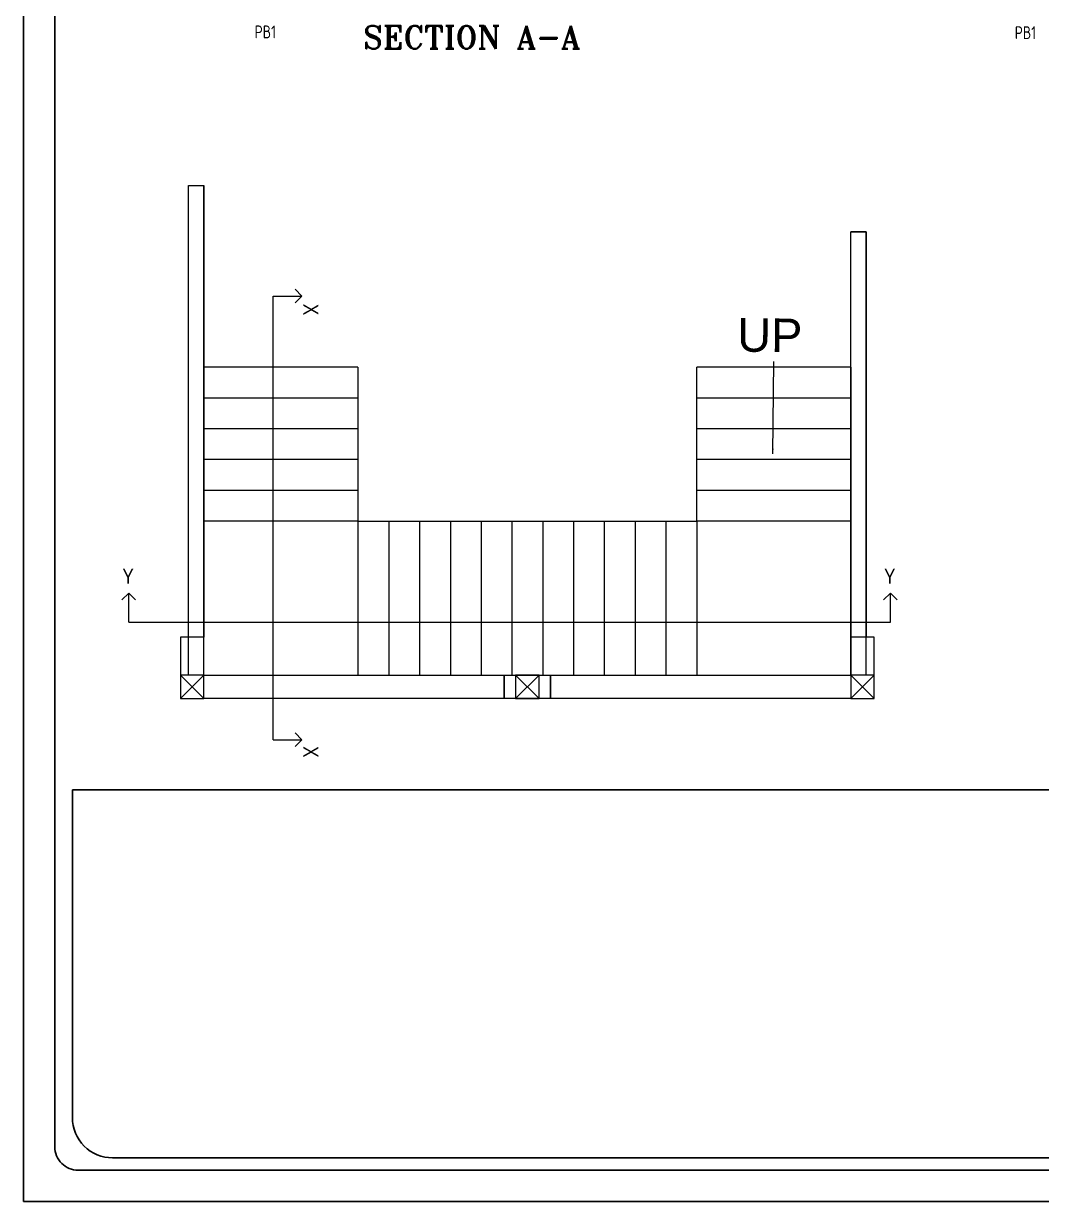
# Model space of a CAD drawing. Header units: inches. Extents: x -605 to 2991212, y -2872845 to 0.
# Drawn here: x 2668625 to 2708288, y -2154515 to -2108598 of the extents above; entities that cross this region are included whole.
import ezdxf

# ---------------------------------------------------------------- set-up
doc = ezdxf.new("R2010")
doc.units = ezdxf.units.IN
doc.header["$LTSCALE"] = 600
doc.header["$MEASUREMENT"] = 0
for name, color, linetype in [('05 RG_TXT', 7, 'Continuous'), ('NOITHAT', 21, 'Continuous'), ('RC BEAM', 130, 'Continuous'), ('SnT-DIMS2', 7, 'Continuous')]:
    doc.layers.add(name, color=color, linetype=linetype)
for name, color, linetype, lineweight in [('PV_MASONRY', 10, 'Continuous', 0), ('rRCC 1', 3, 'Continuous', 25), ('rRCC 2', 40, 'Continuous', 15), ('rSHEET', 2, 'Continuous', 30), ('TAG', 132, 'Continuous', 0), ('TEXT 1', 1, 'Continuous', 0)]:
    doc.layers.add(name, color=color, linetype=linetype, lineweight=lineweight)
doc.styles.add('DIM', font='geniso.shx', dxfattribs={"width": 0.85})
doc.styles.add('MtXpl_Arial_Narrow_1', font='ARIALN.TTF')
doc.styles.add('RG', font='arial.ttf')
doc.styles.add('ROMANS', font='arial.ttf')
doc.styles.add('SANDY', font='romant.shx')
doc.dimstyles.new('SnT', dxfattribs={"dimtxt": 2.5, "dimasz": 1, "dimexe": 1, "dimexo": 1, "dimgap": 1, "dimtad": 1, "dimdec": 0, "dimzin": 0, "dimdsep": 46, "dimtxsty": 'ROMANS', "dimblk": 'L1', "dimcen": 1, "dimclrd": 1, "dimclre": 1, "dimadec": 0, "dimazin": 0, "dimtfac": 1, "dimtdec": 0, "dimtmove": 0, "dimatfit": 3, "dimldrblk": 'LL1', "dimfxl": 1, "dimtolj": 1, "dimtzin": 0, "dimarcsym": 0})

# ---------------------------------------------------------------- blocks, each defined once
blk = doc.blocks.new('L1')
at = {"color": 1}
blk.add_line((0, -1), (0, 1), dxfattribs=at)
blk.add_solid([(-2, 0.33), (-2, -0.33), (0, 0)], dxfattribs=at)
blk = doc.blocks.new('LL1')
at = {"color": 1}
blk.add_solid([(-2, 0.33), (-2, -0.33), (0, 0)], dxfattribs=at)

msp = doc.modelspace()

# ---------------------------------------------------------------- linework, layer by layer
at = {"color": 1, "linetype": 'ByBlock'}
for points in [[(2675654.8, -2114915.2), (2675654.8, -2132515.2), (2675054.8, -2132515.2), (2675054.8, -2114915.2)], [(2701454.8, -2116715.2), (2701454.8, -2132515.2), (2700854.8, -2132515.2), (2700854.8, -2116715.2)], [(2687354.8, -2133995.2), (2687354.8, -2134915.2), (2675654.8, -2134915.2), (2675654.8, -2133995.2)], [(2700854.8, -2133995.2), (2700854.8, -2134915.2), (2689154.8, -2134915.2), (2689154.8, -2133995.2)]]:
    msp.add_lwpolyline(points, close=True, dxfattribs=at)
at = {"layer": 'NOITHAT', "linetype": 'Continuous'}
for p, q in [((2681654.8, -2121995.2), (2675654.8, -2121995.2)), ((2700854.8, -2121995.2), (2694854.8, -2121995.2)), ((2681654.8, -2123195.2), (2675654.8, -2123195.2)), ((2700854.8, -2123195.2), (2694854.8, -2123195.2)), ((2681654.8, -2124395.2), (2675654.8, -2124395.2)), ((2700854.8, -2124395.2), (2694854.8, -2124395.2)), ((2681654.8, -2125595.2), (2675654.8, -2125595.2)), ((2700854.8, -2125595.2), (2694854.8, -2125595.2)), ((2681654.8, -2126795.2), (2675654.8, -2126795.2)), ((2700854.8, -2126795.2), (2694854.8, -2126795.2)), ((2681654.8, -2127995.2), (2675654.8, -2127995.2)), ((2681654.8, -2127995.2), (2681654.8, -2133995.2)), ((2682854.8, -2127995.2), (2682854.8, -2133995.2)), ((2684054.8, -2127995.2), (2684054.8, -2133995.2)), ((2685254.8, -2127995.2), (2685254.8, -2133995.2)), ((2686454.8, -2127995.2), (2686454.8, -2133995.2)), ((2686454.8, -2127995.2), (2686454.8, -2133995.2)), ((2687654.8, -2127995.2), (2687654.8, -2133995.2)), ((2688854.8, -2127995.2), (2688854.8, -2133995.2)), ((2690054.8, -2127995.2), (2690054.8, -2133995.2)), ((2691254.8, -2127995.2), (2691254.8, -2133995.2)), ((2692454.8, -2127995.2), (2692454.8, -2133995.2)), ((2693654.8, -2127995.2), (2693654.8, -2133995.2)), ((2694854.8, -2127995.2), (2694854.8, -2133995.2)), ((2700854.8, -2127995.2), (2694854.8, -2127995.2))]:
    msp.add_line(p, q, dxfattribs=at)
at = {"layer": 'NOITHAT', "color": 8, "linetype": 'Continuous'}
msp.add_line((2675654.8, -2133995.2), (2675654.8, -2121995.2), dxfattribs=at)
at = {"layer": 'NOITHAT', "linetype": 'Continuous'}
msp.add_lwpolyline([(2681654.8, -2121995.2), (2681654.8, -2127995.2), (2694854.8, -2127995.2), (2694854.8, -2121995.2)], dxfattribs=at)
at = {"layer": 'PV_MASONRY', "color": 8}
for p, q in [((2675054.8, -2133995.2), (2675054.8, -2114915.2)), ((2675054.8, -2114915.2), (2675654.8, -2114915.2)), ((2675654.8, -2133995.2), (2675654.8, -2114915.2)), ((2700854.8, -2133995.2), (2700854.8, -2116715.2)), ((2701454.8, -2116715.2), (2700854.8, -2116715.2)), ((2701454.8, -2133995.2), (2701454.8, -2116715.2)), ((2700854.8, -2121995.2), (2700854.8, -2133995.2))]:
    msp.add_line(p, q, dxfattribs=at)
at = {"layer": 'RC BEAM', "color": 1}
for p, q in [((2679473.5, -2119224.2), (2679207.4, -2118958.2)), ((2678349.2, -2136517.4), (2678349.2, -2119224.2)), ((2678349.2, -2119224.2), (2679473.5, -2119224.2)), ((2679473.5, -2119224.2), (2679207.4, -2119490.3)), ((2672723.1, -2130802.6), (2672457.1, -2131068.7)), ((2672723.1, -2131926.9), (2672723.1, -2130802.6)), ((2672723.1, -2130802.6), (2672989.2, -2131068.7)), ((2702403.1, -2130802.6), (2702137, -2131068.7)), ((2702403.1, -2131926.9), (2702403.1, -2130802.6)), ((2702403.1, -2130802.6), (2702669.1, -2131068.7)), ((2672723.1, -2131926.9), (2702403.1, -2131926.9)), ((2678349.2, -2136517.4), (2679473.5, -2136517.4)), ((2679473.5, -2136517.4), (2679207.4, -2136251.3)), ((2679473.5, -2136517.4), (2679207.4, -2136783.4))]:
    msp.add_line(p, q, dxfattribs=at)
at = {"layer": 'rRCC 2', "color": 6}
for p, q in [((2675654.8, -2134915.2), (2674734.8, -2133995.2)), ((2674734.8, -2134915.2), (2675654.8, -2133995.2)), ((2687794.8, -2134915.2), (2688714.8, -2133995.2)), ((2687794.8, -2133995.2), (2688714.8, -2134915.2)), ((2701774.8, -2134915.2), (2700854.8, -2133995.2)), ((2700854.8, -2134915.2), (2701774.8, -2133995.2))]:
    msp.add_line(p, q, dxfattribs=at)
for points in [[(2674734.8, -2134915.2), (2675654.8, -2134915.2), (2675654.8, -2132515.2), (2674734.8, -2132515.2)], [(2700854.8, -2134915.2), (2701774.8, -2134915.2), (2701774.8, -2132515.2), (2700854.8, -2132515.2)], [(2675654.8, -2134915.2), (2675654.8, -2133995.2), (2674734.8, -2133995.2), (2674734.8, -2134915.2)], [(2689154.8, -2133995.2), (2689154.8, -2134915.2), (2687354.8, -2134915.2), (2687354.8, -2133995.2)], [(2687794.8, -2134915.2), (2688714.8, -2134915.2), (2688714.8, -2133995.2), (2687794.8, -2133995.2)], [(2701774.8, -2134915.2), (2701774.8, -2133995.2), (2700854.8, -2133995.2), (2700854.8, -2134915.2)]]:
    msp.add_lwpolyline(points, close=True, dxfattribs=at)
at = {"layer": 'rSHEET'}
msp.add_lwpolyline([(2668624.6, -2154515.2), (2796469.1, -2154515.2), (2796469.1, -2064120), (2668624.6, -2064120)], close=True, dxfattribs=at)
for points in [[(2670755.3, -2153299.9), (2794338.3, -2153299.9, 0.4142136), (2795251.5, -2152386.7), (2795251.5, -2066248.5, 0.4142136), (2794338.3, -2065335.3), (2670755.3, -2065335.3, 0.4142136), (2669842.2, -2066248.5), (2669842.2, -2152386.7, 0.4142136)], [(2670528.5, -2138471.1), (2778123.2, -2138471.1), (2778123.2, -2151248, -0.4142136), (2776556.3, -2152814.9), (2672095.4, -2152814.9, -0.4142136), (2670528.5, -2151248)]]:
    msp.add_lwpolyline(points, format="xyb", close=True, dxfattribs=at)

# ---------------------------------------------------------------- texts
at = {"layer": '05 RG_TXT', "insert": (2697704.6, -2120754.6), "char_height": 1308.1, "width": 4167.839, "attachment_point": 5, "rotation": 359.37302, "style": 'RG'}
msp.add_mtext('UP', dxfattribs=at)
at = {"layer": 'rRCC 1', "color": 7, "char_height": 500, "attachment_point": 6, "style": 'DIM'}
for insert in [(2678461, -2108923), (2708080.3, -2108953.1)]:
    msp.add_mtext('\\A1;PB1', dxfattribs=dict(at, insert=insert))
at = {"layer": 'TAG', "style": 'SANDY'}
msp.add_text('SECTION A-A', height=893.934, dxfattribs=at).set_placement((2681861.1, -2109578.5))
at = {"layer": 'TEXT 1', "style": 'MtXpl_Arial_Narrow_1'}
for p in [(2679531.4, -2119522), (2679521.8, -2136765.5)]:
    msp.add_text('X', height=583.2, rotation=270, dxfattribs=at).set_placement(p)
for p in [(2672475, -2130430.3), (2702154.9, -2130430.3)]:
    msp.add_text('Y', height=583.2, dxfattribs=at).set_placement(p)

# ---------------------------------------------------------------- leaders
at = {"layer": 'SnT-DIMS2'}
msp.add_leader([(2697817.8, -2125372.5), (2697857.2, -2121772.7)], dimstyle='SnT', override={"dimscale": 100, "dimtxt": 2.5, "dimtmove": 2}, dxfattribs=at)

doc.saveas('drawing.dxf')
